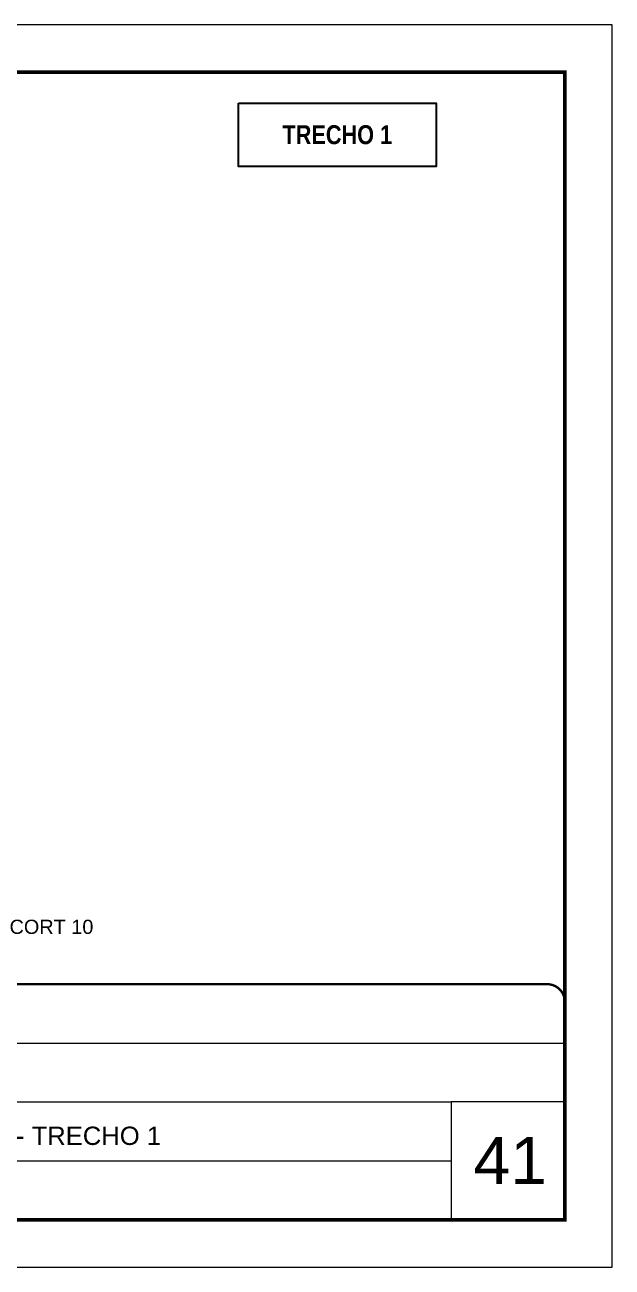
# Model space of a CAD drawing. Extents: x 0 to 6325, y 5574 to 19307.
# Drawn here: x 989 to 1485, y 5574 to 6624 of the extents above; entities that cross this region are included whole.
import ezdxf

# ---------------------------------------------------------------- set-up
doc = ezdxf.new("R2010")
doc.units = 0
doc.linetypes.add('CONTINUO', pattern=[0])
doc.linetypes.add('DASHED', pattern=[0.75, 0.5, -0.25])
for name, color, linetype in [('5', 5, 'Continuous'), ('COTA', 241, 'Continuous'), ('NOMENCLATURA', 7, 'Continuous')]:
    doc.layers.add(name, color=color, linetype=linetype)
for name, color, linetype, lineweight in [('CARIMBO', 255, 'Continuous', 9), ('Folhas', 255, 'Continuous', 9), ('SARRAFO DE PRESSAO', 251, 'DASHED', 9)]:
    doc.layers.add(name, color=color, linetype=linetype, lineweight=lineweight)
doc.styles.add('arial', font='arial.ttf')
doc.styles.add('ROMANC', font='techb___.ttf', dxfattribs={"height": 2.5})
doc.styles.get("Standard").update_dxf_attribs({"font": 'arial.ttf'})

# ---------------------------------------------------------------- blocks, each defined once
blk = doc.blocks.new('9999999999')
at = {"color": 30, "linetype": 'CONTINUO'}
for p, q in [((98564.6, 34379.6), (99584, 34379.6)), ((98564.6, 34329.8), (99488, 34329.8)), ((99584, 34329.8), (99488, 34329.8)), ((99488, 34329.8), (99488, 34230.2)), ((98564.6, 34280), (99488, 34280))]:
    blk.add_line(p, q, dxfattribs=at)
at = {"color": 30, "linetype": 'CONTINUO', "const_width": 2}
blk.add_lwpolyline([(99584, 34230.2), (99584, 34414.4, 0.414214), (99569, 34429.4), (98229, 34429.4, 0.414214), (98214, 34414.4), (98214, 34245.2, 0.414214), (98229, 34230.2), (99584, 34230.2)], format="xyb", dxfattribs=at)
at = {"layer": 'Folhas'}
blk.add_lwpolyline([(98139, 34190.2), (99624, 34190.2), (99624, 35240.2), (98139, 35240.2)], close=True, dxfattribs=at)
at = {"layer": 'Folhas', "color": 30, "const_width": 3}
blk.add_lwpolyline([(98214, 34230.2), (99584, 34230.2), (99584, 35200.2), (98214, 35200.2)], close=True, dxfattribs=at)
at = {"color": 7, "linetype": 'Continuous', "ltscale": 5, "style": 'arial'}
blk.add_text('01° SUBSOLO - PERIFERIA - TRECHO 1', height=15.483, dxfattribs=at).set_placement((98837.7, 34293.5))

msp = doc.modelspace()

# ---------------------------------------------------------------- linework, layer by layer
at = {"layer": 'COTA'}
msp.add_lwpolyline([(1169.46, 6558.13), (1336.24, 6558.13), (1336.24, 6504.47), (1169.46, 6504.47)], close=True, dxfattribs=at)

# ---------------------------------------------------------------- block references
at = {"layer": 'SARRAFO DE PRESSAO', "color": 6, "linetype": 'ByBlock'}
msp.add_blockref('9999999999', (-98138.98, -28615.96), dxfattribs=at)

# ---------------------------------------------------------------- texts
at = {"layer": '5', "linetype": 'Continuous'}
msp.add_text('CORT 10', height=12, rotation=359.99996, dxfattribs=at).set_placement((975.99, 5855.91))
at = {"layer": 'CARIMBO', "style": 'arial'}
msp.add_text('41', height=40, dxfattribs=at).set_placement((1367.86, 5644.39))
at = {"layer": 'NOMENCLATURA', "color": 2, "insert": (1252.85, 6531.3), "char_height": 16, "attachment_point": 5, "style": 'ROMANC'}
msp.add_mtext('TRECHO 1', dxfattribs=at)

doc.saveas('drawing.dxf')
